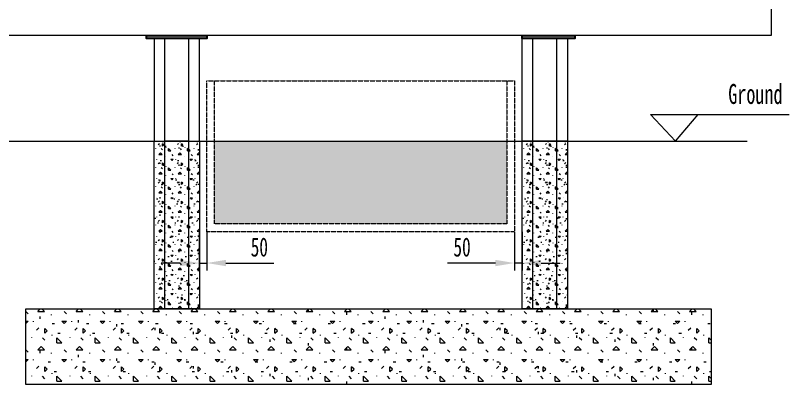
# Model space of a CAD drawing. Header units: millimetres. Extents: x 55614 to 110757, y -66981 to -47484.
# Drawn here: x 100625 to 105759, y -54219 to -51776 of the extents above; entities that cross this region are included whole.
import ezdxf

# ---------------------------------------------------------------- set-up
doc = ezdxf.new("R2010")
doc.units = ezdxf.units.MM
doc.linetypes.add('AM_ISO02W050', pattern=[7.5, 6, -1.5])
doc.layers.get('0').update_dxf_attribs({"lineweight": 15})
doc.layers.get('Defpoints').update_dxf_attribs({"lineweight": 15})
doc.layers.add('SB', color=43, linetype='Continuous')
doc.styles.add('TH_GBDIM', font='romans.shx', dxfattribs={"width": 0.8, "bigfont": 'gbcbig.shx'})
doc.styles.add('标准', font='simsun.ttc', dxfattribs={"width": 0.667})
doc.dimstyles.new('TH_GBDIM', dxfattribs={"dimscale": 42, "dimtxt": 3, "dimasz": 3, "dimexe": 1.2, "dimexo": 0, "dimgap": 1, "dimtad": 1, "dimdec": 1, "dimlfac": -1.5, "dimdsep": 46, "dimtxsty": 'TH_GBDIM', "dimcen": 2.5, "dimclrd": 130, "dimclre": 130, "dimclrt": 3, "dimadec": 0, "dimazin": 2, "dimtfac": 0.714286, "dimtdec": 1, "dimtmove": 0, "dimatfit": 3, "dimfxl": 1, "dimtolj": 1, "dimtzin": 0, "dimlwd": -1, "dimlwe": -1, "dimarcsym": 0})

# ---------------------------------------------------------------- blocks, each defined once
blk = doc.blocks.new('*D1413')
at = {"color": 130}
for p, q in [((101843, -53208.3), (101843, -53465.3)), ((101893, -53208.3), (101893, -53465.3)), ((101717, -53414.9), (101591, -53414.9)), ((101843, -53414.9), (101893, -53414.9)), ((102019, -53414.9), (102336.1, -53414.9))]:
    blk.add_line(p, q, dxfattribs=at)
for points in [[(101717, -53435.9), (101717, -53393.9), (101843, -53414.9)], [(102019, -53393.9), (102019, -53435.9), (101893, -53414.9)]]:
    blk.add_solid(points, dxfattribs=at)
at = {"layer": 'Defpoints', "color": 0}
for p in [(101843, -53208.3), (101893, -53208.3), (101893, -53414.9)]:
    blk.add_point(p, dxfattribs=at)
at = {"color": 3, "insert": (102240.6, -53309.9), "char_height": 126, "attachment_point": 5, "style": '标准'}
blk.add_mtext('\\A1;\\A1;50', dxfattribs=at)
blk = doc.blocks.new('*D1414')
at = {"color": 130}
for p, q in [((103931, -53208.3), (103931, -53465.3)), ((103981, -53208.3), (103981, -53465.3)), ((103805, -53414.9), (103488, -53414.9)), ((103981, -53414.9), (103931, -53414.9)), ((104107, -53414.9), (104233, -53414.9))]:
    blk.add_line(p, q, dxfattribs=at)
for points in [[(103805, -53435.9), (103805, -53393.9), (103931, -53414.9)], [(104107, -53393.9), (104107, -53435.9), (103981, -53414.9)]]:
    blk.add_solid(points, dxfattribs=at)
at = {"layer": 'Defpoints', "color": 0}
for p in [(103931, -53208.3), (103981, -53208.3), (103931, -53414.9)]:
    blk.add_point(p, dxfattribs=at)
at = {"color": 3, "insert": (103583.5, -53309.9), "char_height": 126, "attachment_point": 5, "style": '标准'}
blk.add_mtext('\\A1;\\A1;50', dxfattribs=at)

msp = doc.modelspace()

# ---------------------------------------------------------------- hatches: boundary and pattern name
at = {"lineweight": 25}
h = msp.add_hatch(color=1, dxfattribs=at)
h.dxf.hatch_style = 1
h.paths.add_polyline_path([(101493.036, -51907.537), (101893.073, -51907.537), (101893.073, -51927.549), (101493.036, -51927.549)])
h = msp.add_hatch(color=1, dxfattribs=at)
h.dxf.hatch_style = 1
h.paths.add_polyline_path([(103981.036, -51907.537), (104331.073, -51907.537), (104331.073, -51927.549), (103981.036, -51927.549)])
h = msp.add_hatch()
h.set_pattern_fill('CONCRE', color=3, scale=5, style=0)
h.set_pattern_definition([(0, (6261.42, -24224.75), (127, 127), [15.875, -111.125]), (90, (6261.42, -24224.75), (-127, 127), [15.875, -111.125]), (135, (6277.29, -24224.75), (-127, 0), [22.45064, -157.15449]), (0, (6277.29, -24153.31), (127, 127), [15.875, -111.125]), (45, (6285.23, -24161.25), (0, 127), [11.22531, -168.3798]), (135, (6285.23, -24161.25), (-127, 0), [11.22531, -168.3798]), (0, (6324.92, -24121.56), (127, 127), [22.45064, -104.54936]), (45, (6324.92, -24121.56), (0, 127), [15.875, -163.73013]), (135, (6347.37, -24121.56), (-127, 0), [15.875, -163.73013]), (90, (6348.73, -24193), (-127, 127), [15.875, -111.125]), (45, (6348.73, -24193), (0, 127), [11.22531, -168.3798]), (135, (6356.67, -24185.06), (-127, 0), [11.22531, -168.3798]), (0, (6277.29, -24193), (127, 127), [7.9375, -106.3625]), (0, (6372.54, -24161.25), (127, 127), [7.9375, -106.3625]), (90, (6332.86, -24145.37), (-127, 127), [7.9375, -106.3625]), (135, (6348.73, -24216.81), (-127, 0), [11.22531, -168.3798]), (135, (6293.17, -24129.5), (-127, 0), [11.22531, -168.3798]), (45, (6320.95, -24183.08), (0, 127), [11.22531, -168.3798]), (90, (6305.07, -24208.87), (-127, 127), [1.98438, -125.01562]), (90, (6311.03, -24155.3), (-127, 127), [1.98438, -125.01562]), (90, (6370.56, -24133.47), (-127, 127), [1.98438, -125.01562]), (90, (6372.54, -24200.94), (-127, 127), [1.98438, -125.01562])])
edge = h.paths.add_edge_path()
edge.add_line((101843.04, -52607.549), (101843.04, -53719.027))
edge.add_line((101843.04, -53719.027), (101543.036, -53719.027))
edge.add_line((101543.036, -53719.027), (101543.036, -52607.549))
h = msp.add_hatch()
h.set_pattern_fill('GRAVEL', color=5, scale=5, style=0)
h.set_pattern_definition([(228.0128, (102034.476, -53029.149), (-1016.000863, -1143.001404), [17.086, -1691.525]), (184.9697, (102023.046, -53041.8487), (1524.002465, 126.999104), [29.3203, -2902.7]), (132.5104, (101993.836, -53044.389), (1269.999076, -1397.001365), [20.674, -2046.735]), (267.2737, (101944.306, -53076.139), (126.999449, 2539.999183), [26.7003, -2643.32]), (292.8337, (101943.036, -53102.809), (-635.001803, 1524.000867), [26.1817, -2591.99]), (357.2737, (101953.196, -53126.939), (-2539.999183, 126.999449), [26.7003, -2643.32]), (37.6942, (101979.8662, -53128.2087), (-1651.001043, -1269.998868), [35.3097, -3495.655]), (72.2553, (102007.8062, -53106.6187), (889.001778, 2794.00081), [33.336, -3300.265]), (121.4296, (102017.966, -53074.869), (-1016.000262, 1650.998058), [26.7906, -2652.275]), (175.2364, (102003.996, -53052.009), (1396.9989, -126.99881), [30.5856, -1498.695]), (222.3974, (101973.5162, -53049.4687), (-1524.000046, -1396.9981825), [39.554, -3915.84]), (138.8141, (102070.036, -53077.409), (-888.99943, 761.99883), [13.5, -1336.53]), (171.4692, (102059.876, -53068.519), (1650.99748, -254.00064), [25.684, -2542.73]), (225, (102034.48, -53064.71), (-3e-14, -127), [17.9605, -161.6445]), (203.1986, (102025.586, -53049.469), (635.00214, 254.00111), [9.672, -957.53]), (291.8014, (102016.696, -53053.279), (-127.0001, 381.00025), [13.678, -670.24]), (30.9638, (102021.776, -53065.979), (380.9996, 254.0002), [22.216, -718.315]), (161.565, (102040.826, -53054.55), (254.0001, -126.9998), [16.064, -385.545]), (16.3895, (101943.036, -53053.279), (1270.0007, 380.999207), [22.5044, -2227.94]), (70.3462, (101964.626, -53046.929), (-507.998584, -1396.998024), [18.88, -1869.11]), (293.1986, (102040.826, -53029.149), (-254.00111, 635.00214), [19.344, -947.86]), (343.6105, (102048.446, -53046.929), (-1270.0007, 380.999207), [22.5044, -2227.94]), (339.444, (101943.036, -53132.019), (-635.00079, 253.99969), [21.702, -1063.385]), (294.7751, (101963.356, -53139.639), (-634.99852, 1396.99935), [18.1836, -1800.18]), (66.8014, (102042.096, -53156.149), (254.00111, 635.00214), [19.344, -947.86]), (17.354, (102049.716, -53138.369), (-1651.00009, -507.999234), [21.289, -2107.62]), (69.444, (101979.866, -53156.149), (-253.99969, -635.00079), [10.851, -1074.24]), (101.3099, (102034.476, -53156.149), (-126.99937, 507.99837), [6.476, -641.1]), (165.9638, (102033.206, -53149.8), (381.00027, -126.9998), [26.182, -497.4525]), (186.009, (102007.806, -53143.449), (1269.998127, 126.999703), [24.2633, -2402.07]), (303.69, (102021.776, -53077.41), (-127.00004, 253.99975), [18.316, -439.589]), (353.1572, (102031.936, -53092.6487), (2159.000893, -254.001138), [31.978, -3165.8]), (60.9454, (102063.686, -53096.459), (-507.99882, -888.99788), [13.0754, -1294.47]), (90, (102070.04, -53085.03), (-127, 127), [7.62, -119.38]), (120.2564, (102005.266, -53139.639), (507.998923, -888.99955), [17.6433, -1746.695]), (48.0128, (101996.376, -53124.399), (1016.000863, 1143.001404), [34.172, -1674.44]), (0, (102019.24, -53099), (127, 127), [33.02, -93.98]), (325.3048, (102052.256, -53098.999), (-1269.9978, 889.000085), [20.0805, -1987.965]), (254.0546, (102068.766, -53110.429), (-127.00032, -508.00121), [18.4914, -906.085]), (207.646, (102063.686, -53128.2087), (-2412.999152, -1270.000799), [30.1073, -2980.625]), (175.4261, (102037.016, -53142.1787), (-1651.00038, 126.999386), [31.8514, -3153.29]), (175.4261, (102037.016, -53142.1787), (-1651.00038, 126.999386), [31.8514, -3153.29])])
h.paths.add_polyline_path([(101943.036, -52607.549), (101943.036, -53156.149), (103881.036, -53156.149), (103881.036, -52607.549)])
h = msp.add_hatch()
h.set_pattern_fill('CONCRE', color=3, scale=5, style=0)
h.set_pattern_definition([(0, (8699.42, -24224.75), (127, 127), [15.875, -111.125]), (90, (8699.42, -24224.75), (-127, 127), [15.875, -111.125]), (135, (8715.29, -24224.75), (-127, 0), [22.45064, -157.15449]), (0, (8715.29, -24153.31), (127, 127), [15.875, -111.125]), (45, (8723.23, -24161.25), (0, 127), [11.22531, -168.3798]), (135, (8723.23, -24161.25), (-127, 0), [11.22531, -168.3798]), (0, (8762.92, -24121.56), (127, 127), [22.45064, -104.54936]), (45, (8762.92, -24121.56), (0, 127), [15.875, -163.73013]), (135, (8785.37, -24121.56), (-127, 0), [15.875, -163.73013]), (90, (8786.73, -24193), (-127, 127), [15.875, -111.125]), (45, (8786.73, -24193), (0, 127), [11.22531, -168.3798]), (135, (8794.67, -24185.06), (-127, 0), [11.22531, -168.3798]), (0, (8715.29, -24193), (127, 127), [7.9375, -106.3625]), (0, (8810.54, -24161.25), (127, 127), [7.9375, -106.3625]), (90, (8770.86, -24145.37), (-127, 127), [7.9375, -106.3625]), (135, (8786.73, -24216.81), (-127, 0), [11.22531, -168.3798]), (135, (8731.17, -24129.5), (-127, 0), [11.22531, -168.3798]), (45, (8758.95, -24183.08), (0, 127), [11.22531, -168.3798]), (90, (8743.07, -24208.87), (-127, 127), [1.98438, -125.01562]), (90, (8749.03, -24155.3), (-127, 127), [1.98438, -125.01562]), (90, (8808.56, -24133.47), (-127, 127), [1.98438, -125.01562]), (90, (8810.54, -24200.94), (-127, 127), [1.98438, -125.01562])])
edge = h.paths.add_edge_path()
edge.add_line((104281.04, -52607.549), (104281.04, -53719.027))
edge.add_line((104281.04, -53719.027), (103981.036, -53719.027))
edge.add_line((103981.036, -53719.027), (103981.036, -52607.549))
h = msp.add_hatch()
h.set_pattern_fill('CONCRE', color=256, scale=10)
h.set_pattern_definition([(0, (-4510.9, -24224.75), (254, 254), [31.75, -222.25]), (90, (-4510.9, -24224.75), (-254, 254), [31.75, -222.25]), (135, (-4479.15, -24224.75), (-254, 0), [44.9013, -314.309]), (0, (-4479.15, -24081.87), (254, 254), [31.75, -222.25]), (45, (-4463.28, -24097.75), (0, 254), [22.4506, -336.7596]), (135, (-4463.28, -24097.75), (-254, 0), [22.4506, -336.7596]), (0, (-4383.9, -24018.37), (254, 254), [44.9013, -209.0987]), (45, (-4383.9, -24018.37), (0, 254), [31.75, -327.46025]), (135, (-4339, -24018.37), (-254, 0), [31.75, -327.46025]), (90, (-4336.28, -24161.25), (-254, 254), [31.75, -222.25]), (45, (-4336.28, -24161.25), (0, 254), [22.4506, -336.7596]), (135, (-4320.4, -24145.37), (-254, 0), [22.4506, -336.7596]), (0, (-4479.15, -24161.25), (254, 254), [15.875, -212.725]), (0, (-4288.65, -24097.75), (254, 254), [15.875, -212.725]), (90, (-4368.03, -24066), (-254, 254), [15.875, -212.725]), (135, (-4336.28, -24208.87), (-254, 0), [22.4506, -336.7596]), (135, (-4447.4, -24034.25), (-254, 0), [22.4506, -336.7596]), (45, (-4391.84, -24141.4), (0, 254), [22.4506, -336.7596]), (90, (-4423.6, -24193), (-254, 254), [3.96875, -250.03125]), (90, (-4411.68, -24085.84), (-254, 254), [3.96875, -250.03125]), (90, (-4292.62, -24042.19), (-254, 254), [3.96875, -250.03125]), (90, (-4288.65, -24177.12), (-254, 254), [3.96875, -250.03125])])
h.paths.add_polyline_path([(100693.036, -53719.027), (105232.963, -53719.027), (105232.963, -54219.052), (100693.036, -54219.052)])

# ---------------------------------------------------------------- linework, layer by layer
for p, q in [((104996.902, -52607.549, 19235.731), (104831.172, -52431.664, 19235.731)), ((104831.172, -52431.664, 19235.731), (105749.773, -52431.664, 1912.412)), ((104996.902, -52607.549, 19235.731), (105148.575, -52431.664, 19235.731)), ((100208.023, -52607.549, 19235.731), (105471.415, -52607.549, 19235.731))]:
    msp.add_line(p, q)
at = {"elevation": 19235.731}
for points in [[(100192.038, -51707.524), (105632.038, -51707.524), (105632.038, -51907.549), (100192.038, -51907.549)], [(100693.036, -53719.027), (105232.963, -53719.027), (105232.963, -54219.052), (100693.036, -54219.052)]]:
    msp.add_lwpolyline(points, close=True, dxfattribs=at)
at = {"color": 1, "lineweight": 25, "elevation": 19235.731}
for points in [[(101493.036, -51907.537), (101893.073, -51907.537), (101893.073, -51927.549), (101493.036, -51927.549)], [(103981.036, -51907.537), (104331.073, -51907.537), (104331.073, -51927.549), (103981.036, -51927.549)]]:
    msp.add_lwpolyline(points, close=True, dxfattribs=at)
at = {"color": 3, "elevation": 19235.731}
for points in [[(101843.04, -51927.549), (101543.036, -51927.549), (101543.036, -52607.549), (101843.04, -52607.549)], [(103981.036, -51927.549), (104281.04, -51927.549), (104281.04, -52607.549), (103981.036, -52607.549)]]:
    msp.add_lwpolyline(points, close=True, dxfattribs=at)
at = {"linetype": 'AM_ISO02W050', "elevation": 19235.731}
for points in [[(101773.04, -51927.549), (101613.036, -51927.549), (101613.036, -52607.549), (101773.04, -52607.549)], [(104211.04, -51927.549), (104051.036, -51927.549), (104051.036, -52607.549), (104211.04, -52607.549)], [(101773.04, -52607.549), (101613.036, -52607.549), (101613.036, -53719.027), (101773.04, -53719.027)], [(104211.04, -52607.549), (104051.036, -52607.549), (104051.036, -53719.027), (104211.04, -53719.027)]]:
    msp.add_lwpolyline(points, close=True, dxfattribs=at)
at = {"color": 6, "linetype": 'AM_ISO02W050', "ltscale": 0.1, "elevation": 19235.731}
for points in [[(103931.036, -52207.549), (103931.036, -53207.561), (101893.036, -53207.561), (101893.036, -52207.549), (103931.036, -52207.549)], [(103881.036, -52207.549), (103881.036, -53156.149), (101943.036, -53156.149), (101943.036, -52207.549)]]:
    msp.add_lwpolyline(points, dxfattribs=at)
at = {"color": 3, "linetype": 'AM_ISO02W050', "elevation": 19235.731}
for points in [[(101843.04, -52607.549), (101843.04, -53719.027), (101543.036, -53719.027), (101543.036, -52607.549)], [(104281.04, -52607.549), (104281.04, -53719.027), (103981.036, -53719.027), (103981.036, -52607.549)]]:
    msp.add_lwpolyline(points, dxfattribs=at)

# ---------------------------------------------------------------- dimensions: what is measured, and where the dimension line sits
dim = msp.add_linear_dim(base=(101893.036, -53414.895), p1=(101843.04, -53208.255, 19235.731), p2=(101893.036, -53208.255, 19235.731), text='\\A1;<>', dimstyle='TH_GBDIM', override={"dimtxsty": '标准'})
dim.commit()
dim.dimension.update_dxf_attribs({"geometry": '*D1413', "text_midpoint": (102240.56, -53309.895)})
dim = msp.add_linear_dim(base=(103931.036, -53414.895), p1=(103981.033, -53208.255, 19235.731), p2=(103931.036, -53208.255, 19235.731), angle=180, text='\\A1;<>', dimstyle='TH_GBDIM', override={"dimtxsty": '标准'})
dim.commit()
dim.dimension.update_dxf_attribs({"geometry": '*D1414', "text_midpoint": (103583.512, -53309.895)})

# ---------------------------------------------------------------- next in the draw order: texts
at = {"layer": 'SB', "color": 1, "ltscale": 20, "insert": (105347.218, -52229.5, 19235.731), "char_height": 132, "attachment_point": 1, "style": '标准', "bg_fill": 2}
msp.add_mtext('Ground', dxfattribs=at)

doc.saveas('drawing.dxf')
